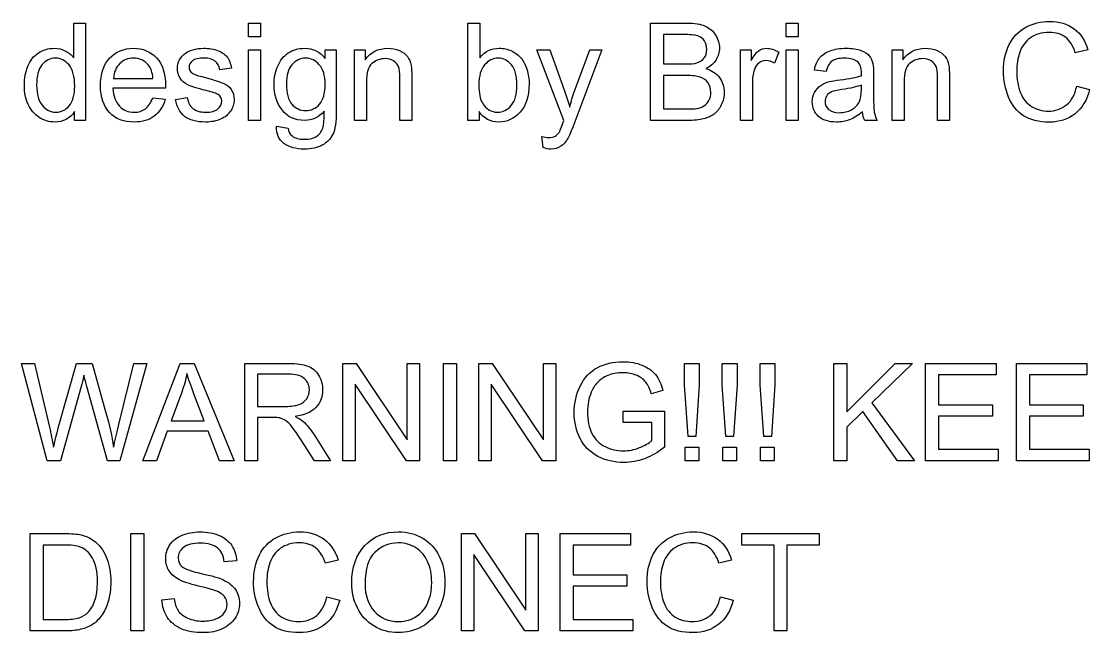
# Model space of a CAD drawing. Extents: x 33 to 401, y 28 to 278.
# Drawn here: x 120.56 to 153.78, y 242.92 to 261.92 of the extents above; entities that cross this region are included whole.
import ezdxf

# ---------------------------------------------------------------- set-up
doc = ezdxf.new("R2010")
doc.units = 0
doc.layers.add('Layer_1', color=7, linetype='CONTINUOUS')

msp = doc.modelspace()

# ---------------------------------------------------------------- linework, layer by layer
at = {"layer": 'Layer_1', "color": 7}
for p, q in [((122.19037, 260.785829), (122.19037, 261.873101)), ((122.19037, 261.873101), (122.56037, 261.873101)), ((122.56037, 261.873101), (122.56037, 258.842795)), ((127.62259, 261.445221), (127.62259, 261.873102)), ((127.62259, 261.873102), (127.99466, 261.873102)), ((127.99466, 261.873102), (127.99466, 261.445221)), ((134.44802, 258.842796), (134.44802, 261.873102)), ((134.44802, 261.873102), (134.82009, 261.873102)), ((134.82009, 261.873102), (134.82009, 260.792031)), ((140.12829, 258.842796), (140.12829, 261.873102)), ((140.12829, 261.873102), (141.26517, 261.873102)), ((144.34095, 261.445221), (144.34095, 261.873102)), ((144.34095, 261.873102), (144.71302, 261.873102)), ((144.71302, 261.873102), (144.71302, 261.445221)), ((127.99466, 261.445221), (127.62259, 261.445221)), ((141.13495, 261.515503), (140.5293, 261.515503)), ((140.5293, 261.515503), (140.5293, 260.599795)), ((144.71302, 261.445221), (144.34095, 261.445221)), ((127.62259, 258.842796), (127.62259, 261.038011)), ((127.62259, 261.038011), (127.99466, 261.038011)), ((127.99466, 261.038011), (127.99466, 258.842796)), ((130.01214, 260.773431), (130.01214, 261.038014)), ((130.01214, 261.038014), (130.35527, 261.038014)), ((130.35527, 261.038014), (130.35527, 259.140456)), ((130.91955, 258.842796), (130.91955, 261.038011)), ((130.91955, 261.038011), (131.25441, 261.038011)), ((131.25441, 261.038011), (131.25441, 260.725885)), ((137.42878, 258.838664), (136.59576, 261.038013)), ((136.59576, 261.038013), (136.99677, 261.038013)), ((136.99677, 261.038013), (137.45359, 259.766773)), ((137.76571, 259.758505), (138.23493, 261.038013)), ((138.607, 261.038013), (137.77191, 258.805591)), ((138.23493, 261.038013), (138.607, 261.038013)), ((142.92088, 258.842796), (142.92088, 261.038011)), ((142.92088, 261.038011), (143.25575, 261.038011)), ((143.25575, 261.038011), (143.25575, 260.705215)), ((144.11358, 260.967727), (143.98542, 260.622529)), ((144.34095, 258.842796), (144.34095, 261.038011)), ((144.34095, 261.038011), (144.71302, 261.038011)), ((144.71302, 261.038011), (144.71302, 258.842796)), ((147.63791, 258.842796), (147.63791, 261.038011)), ((147.63791, 261.038011), (147.97277, 261.038011)), ((147.97277, 261.038011), (147.97277, 260.725885)), ((153.72746, 261.042145), (153.33265, 260.949125)), ((127.09546, 260.471648), (126.73166, 260.422038)), ((140.5293, 260.599795), (141.18455, 260.599795)), ((145.58323, 260.362076), (145.21943, 260.411686)), ((123.42853, 260.151244), (124.6543, 260.151244)), ((123.42853, 260.151244), (123.42853, 260.151244)), ((132.33138, 258.842793), (132.33138, 260.178112)), ((132.70345, 260.192582), (132.70345, 258.842793)), ((141.23, 260.242196), (140.52927, 260.242196)), ((140.52927, 260.242196), (140.5293, 259.200397)), ((147.05911, 260.25873), (147.05911, 259.762637)), ((149.04974, 258.842793), (149.04974, 260.178112)), ((149.42181, 260.192582), (149.42181, 258.842793)), ((121.03902, 259.938337), (121.03902, 259.938337)), ((125.04504, 259.84532), (123.40793, 259.84532)), ((128.80288, 259.979678), (128.80288, 259.979678)), ((131.29166, 260.041683), (131.29166, 258.84279)), ((134.78921, 259.95694), (134.78921, 259.95694)), ((143.29297, 259.992085), (143.29297, 258.842801)), ((146.68285, 259.808117), (146.68293, 259.944538)), ((148.01002, 260.041683), (148.01002, 258.84279)), ((153.37811, 259.905261), (153.37813, 259.905264)), ((153.37813, 259.905264), (153.77913, 259.803978)), ((124.65024, 259.549731), (124.65017, 259.54973)), ((124.65017, 259.54973), (125.03464, 259.50219)), ((125.35503, 259.498053), (125.72297, 259.555933)), ((125.35503, 259.498054), (125.35503, 259.498053)), ((122.21517, 258.842796), (122.21517, 259.119782)), ((134.79316, 259.117717), (134.79321, 258.842796)), ((140.5293, 259.200397), (141.28377, 259.200397)), ((146.7139, 259.113581), (146.71393, 259.113581)), ((122.56037, 258.842795), (122.21517, 258.842796)), ((127.99466, 258.842796), (127.62259, 258.842796)), ((131.29166, 258.84279), (130.91955, 258.842796)), ((132.70345, 258.842793), (132.33138, 258.842793)), ((134.79321, 258.842796), (134.44802, 258.842796)), ((141.28382, 258.842793), (140.12829, 258.842796)), ((143.29297, 258.842801), (142.92088, 258.842796)), ((144.71302, 258.842796), (144.34095, 258.842796)), ((147.17691, 258.842796), (146.7883, 258.842796)), ((148.01002, 258.84279), (147.63791, 258.842796)), ((149.42181, 258.842793), (149.04974, 258.842793)), ((128.49492, 258.660898), (128.49489, 258.660895)), ((128.49489, 258.660895), (128.85663, 258.607155)), ((136.78999, 257.99737), (136.74869, 258.346703)), ((136.79006, 257.997363), (136.78999, 257.99737)), ((121.36768, 248.259464), (120.56359, 251.289769)), ((120.56359, 251.289769), (120.97494, 251.289769)), ((120.97494, 251.289769), (121.43589, 249.303327)), ((121.70047, 249.243383), (122.27718, 251.289769)), ((122.27718, 251.289769), (122.76088, 251.289769)), ((122.76088, 251.289769), (123.19496, 249.756013)), ((123.5815, 249.342602), (124.05692, 251.289769)), ((124.46, 251.289769), (123.62904, 248.259464)), ((124.05692, 251.289769), (124.46, 251.289769)), ((124.34217, 248.259464), (125.50593, 251.289769)), ((125.50593, 251.289769), (125.93794, 251.289769)), ((125.93794, 251.289769), (127.17818, 248.259464)), ((127.50891, 248.259464), (127.50891, 251.289769)), ((127.50891, 251.289769), (128.85249, 251.289769)), ((130.55782, 248.259464), (130.55782, 251.289769)), ((130.55782, 251.289769), (130.96916, 251.289769)), ((130.96916, 251.289769), (132.56079, 248.910587)), ((132.56079, 248.910587), (132.56079, 251.289769)), ((132.56079, 251.289769), (132.94527, 251.289769)), ((132.94527, 251.289769), (132.94527, 248.259464)), ((133.68941, 248.259464), (133.68941, 251.289769)), ((133.68941, 251.289769), (134.09042, 251.289769)), ((134.09042, 251.289769), (134.09042, 248.259464)), ((134.79115, 248.259464), (134.79115, 251.289769)), ((134.79115, 251.289769), (135.20249, 251.289769)), ((135.20249, 251.289769), (136.79413, 248.910587)), ((136.79413, 248.910587), (136.79413, 251.289769)), ((136.79413, 251.289769), (137.1786, 251.289769)), ((137.1786, 251.289769), (137.1786, 248.259464)), ((141.18249, 250.617976), (141.18249, 251.289769)), ((141.18249, 251.289769), (141.64344, 251.289769)), ((141.64344, 251.289769), (141.64344, 250.617976)), ((142.35658, 250.617976), (142.35658, 251.289769)), ((142.35658, 251.289769), (142.81753, 251.289769)), ((142.81753, 251.289769), (142.81753, 250.617976)), ((143.53067, 250.617976), (143.53067, 251.289769)), ((143.53067, 251.289769), (143.99162, 251.289769)), ((143.99162, 251.289769), (143.99162, 250.617976)), ((145.8251, 248.259464), (145.8251, 251.289769)), ((145.8251, 251.289769), (146.22611, 251.289769)), ((146.22611, 251.289769), (146.22611, 249.787019)), ((146.22611, 249.787019), (147.73093, 251.289769)), ((148.27456, 251.289769), (147.00332, 250.061937)), ((147.73093, 251.289769), (148.27456, 251.289769)), ((148.67764, 248.259464), (148.67764, 251.289769)), ((148.67764, 251.289769), (150.86872, 251.289769)), ((150.86872, 251.289769), (150.86872, 250.932168)), ((151.50537, 248.259464), (151.50537, 251.289769)), ((151.50537, 251.289769), (153.69645, 251.289769)), ((153.69645, 251.289769), (153.69645, 250.932168)), ((128.86901, 250.954905), (127.90989, 250.954905)), ((127.90989, 250.954905), (127.90991, 249.952383)), ((150.86872, 250.932168), (149.07865, 250.932168)), ((149.07865, 250.932168), (149.07865, 250.00406)), ((153.69645, 250.932168), (151.90638, 250.932168)), ((151.90638, 250.932168), (151.90638, 250.00406)), ((122.41978, 250.568366), (121.77693, 248.259464)), ((123.2425, 248.259464), (122.60378, 250.568366)), ((132.53392, 248.259464), (130.94229, 250.640713)), ((130.94229, 250.640713), (130.94229, 248.259464)), ((136.76725, 248.259464), (135.17562, 250.640713)), ((135.17562, 250.640713), (135.17562, 248.259464)), ((141.29618, 249.011872), (141.18249, 250.617976)), ((141.64344, 250.617976), (141.53596, 249.011872)), ((142.47027, 249.011872), (142.35658, 250.617976)), ((142.81753, 250.617976), (142.71004, 249.011872)), ((143.64435, 249.011872), (143.53067, 250.617976)), ((143.99162, 250.617976), (143.88413, 249.011872)), ((125.54934, 250.392667), (125.21654, 249.503832)), ((126.24387, 249.503832), (125.92761, 250.343057)), ((140.51069, 250.442309), (140.14896, 250.343089)), ((127.90991, 249.952383), (128.77188, 249.952383)), ((139.27253, 249.803555), (140.55617, 249.805655)), ((139.27253, 249.448021), (139.27253, 249.803555)), ((140.55617, 249.805655), (140.55617, 248.681176)), ((146.7222, 249.79322), (146.22611, 249.309529)), ((147.80121, 248.259464), (146.7222, 249.79322)), ((147.00332, 250.061937), (148.33037, 248.259464)), ((149.07865, 250.00406), (150.75503, 250.00406)), ((150.75503, 250.00406), (150.75503, 249.648526)), ((151.90638, 250.00406), (153.58277, 250.00406)), ((153.58277, 250.00406), (153.58277, 249.648526)), ((125.21654, 249.503832), (126.24387, 249.503832)), ((128.375, 249.605125), (127.90991, 249.605125)), ((127.90991, 249.605125), (127.90991, 248.259471)), ((150.75503, 249.648526), (149.07865, 249.648526)), ((149.07865, 249.648526), (149.07865, 248.617064)), ((153.58277, 249.648526), (151.90638, 249.648526)), ((151.90638, 249.648526), (151.90638, 248.617064)), ((125.10078, 249.177237), (124.76799, 248.259464)), ((126.36789, 249.177237), (125.10078, 249.177237)), ((126.72136, 248.259464), (126.36789, 249.177237)), ((140.16343, 249.448058), (139.27253, 249.448021)), ((140.16343, 248.883752), (140.16343, 249.448058)), ((146.22611, 249.309529), (146.22611, 248.259464)), ((129.67518, 248.259466), (129.27417, 248.889918)), ((129.65244, 249.084221), (130.17954, 248.259466)), ((141.53596, 249.011872), (141.29618, 249.011872)), ((142.71004, 249.011872), (142.47027, 249.011872)), ((143.88413, 249.011872), (143.64435, 249.011872)), ((141.19908, 248.259464), (141.19908, 248.68321)), ((141.19908, 248.68321), (141.62696, 248.68321)), ((141.62696, 248.68321), (141.62696, 248.259464)), ((142.37307, 248.259464), (142.37307, 248.68321)), ((142.37307, 248.68321), (142.80095, 248.68321)), ((142.80095, 248.68321), (142.80095, 248.259464)), ((143.54725, 248.259464), (143.54725, 248.68321)), ((143.54725, 248.68321), (143.97513, 248.68321)), ((143.97513, 248.68321), (143.97513, 248.259464)), ((149.07865, 248.617064), (150.939, 248.617064)), ((150.939, 248.617064), (150.939, 248.259464)), ((151.90638, 248.617064), (153.76673, 248.617064)), ((153.76673, 248.617064), (153.76673, 248.259464)), ((121.77693, 248.259464), (121.36768, 248.259464)), ((123.62904, 248.259464), (123.2425, 248.259464)), ((124.76799, 248.259464), (124.34217, 248.259464)), ((127.17818, 248.259464), (126.72136, 248.259464)), ((127.90991, 248.259471), (127.50891, 248.259464)), ((130.17954, 248.259466), (129.67518, 248.259466)), ((130.94229, 248.259464), (130.55782, 248.259464)), ((132.94527, 248.259464), (132.53392, 248.259464)), ((134.09042, 248.259464), (133.68941, 248.259464)), ((135.17562, 248.259464), (134.79115, 248.259464)), ((137.1786, 248.259464), (136.76725, 248.259464)), ((141.62696, 248.259464), (141.19908, 248.259464)), ((142.80095, 248.259464), (142.37307, 248.259464)), ((143.97513, 248.259464), (143.54725, 248.259464)), ((146.22611, 248.259464), (145.8251, 248.259464)), ((148.33037, 248.259464), (147.80121, 248.259464)), ((150.939, 248.259464), (148.67764, 248.259464)), ((153.76673, 248.259464), (151.50537, 248.259464)), ((120.83851, 242.967797), (120.83851, 245.998103)), ((120.83851, 245.998103), (121.88238, 245.998103)), ((123.96597, 242.967797), (123.96597, 245.998103)), ((123.96597, 245.998103), (124.36698, 245.998103)), ((124.36698, 245.998103), (124.36698, 242.967797)), ((134.24545, 242.967797), (134.24545, 245.998103)), ((134.24545, 245.998103), (134.65679, 245.998103)), ((134.65679, 245.998103), (136.24842, 243.61892)), ((136.24842, 243.61892), (136.24842, 245.998103)), ((136.24842, 245.998103), (136.6329, 245.998103)), ((136.6329, 245.998103), (136.6329, 242.967797)), ((137.31709, 242.967797), (137.31709, 245.998103)), ((137.31709, 245.998103), (139.50817, 245.998103)), ((139.50817, 245.998103), (139.50817, 245.640502)), ((142.96843, 245.640502), (142.96843, 245.998103)), ((142.96843, 245.998103), (145.37035, 245.998103)), ((145.37035, 245.998103), (145.37035, 245.640502)), ((121.87616, 245.640499), (121.23951, 245.640499)), ((121.23951, 245.640499), (121.23952, 243.325398)), ((139.50817, 245.640502), (137.7181, 245.640502)), ((137.7181, 245.640502), (137.7181, 244.712393)), ((143.96681, 245.640502), (142.96843, 245.640502)), ((143.96681, 242.967797), (143.96681, 245.640502)), ((145.37035, 245.640502), (144.36782, 245.640502)), ((144.36782, 245.640502), (144.36782, 242.967797)), ((127.25669, 245.144405), (126.87222, 245.115465)), ((130.41105, 245.167146), (130.01625, 245.074126)), ((136.22155, 242.967797), (134.62992, 245.349047)), ((134.62992, 245.349047), (134.62992, 242.967797)), ((142.64803, 245.167146), (142.25322, 245.074126)), ((137.7181, 244.712393), (139.39448, 244.712393)), ((139.39448, 244.712393), (139.39448, 244.35686)), ((130.83687, 244.443676), (130.83687, 244.443676)), ((131.25028, 244.437476), (131.25028, 244.437476)), ((139.39448, 244.35686), (137.7181, 244.35686)), ((137.7181, 244.35686), (137.7181, 243.325398)), ((124.93539, 243.941376), (124.93542, 243.941381)), ((124.93542, 243.941381), (125.31369, 243.974451)), ((130.0617, 244.030263), (130.06172, 244.030265)), ((130.06172, 244.030265), (130.46273, 243.928979)), ((142.29869, 244.030263), (142.2987, 244.030265)), ((142.2987, 244.030265), (142.69971, 243.928979)), ((121.23952, 243.325398), (121.88651, 243.325398)), ((137.7181, 243.325398), (139.57845, 243.325398)), ((139.57845, 243.325398), (139.57845, 242.967797)), ((121.93201, 242.967792), (120.83851, 242.967797)), ((124.36698, 242.967797), (123.96597, 242.967797)), ((134.62992, 242.967797), (134.24545, 242.967797)), ((136.6329, 242.967797), (136.22155, 242.967797)), ((139.57845, 242.967797), (137.31709, 242.967797)), ((144.36782, 242.967797), (143.96681, 242.967797))]:
    msp.add_line(p, q, dxfattribs=at)
for points in [[(141.26517, 261.873102), (141.496683, 261.873102), (141.68203, 261.842095), (141.82121, 261.780082)], [(141.82121, 261.780082), (141.96177, 261.719449), (142.071323, 261.625053), (142.14987, 261.496895)], [(151.28006, 261.205443), (151.401327, 261.441087), (151.572893, 261.619543), (151.79476, 261.74081)], [(151.79476, 261.74081), (152.018, 261.863456), (152.26329, 261.924779), (152.53063, 261.924779)], [(152.53063, 261.924779), (152.833803, 261.924779), (153.08874, 261.847609), (153.29544, 261.693268)], [(141.5959, 261.472093), (141.506327, 261.501033), (141.352677, 261.515503), (141.13495, 261.515503)], [(141.8026, 261.314997), (141.7544, 261.392167), (141.6855, 261.444532), (141.5959, 261.472093)], [(142.14987, 261.496895), (142.229797, 261.370115), (142.26976, 261.237134), (142.26976, 261.097953)], [(151.93739, 261.414212), (151.78167, 261.302591), (151.672113, 261.152385), (151.60872, 260.963594)], [(152.52236, 261.581644), (152.289473, 261.581644), (152.094483, 261.525833), (151.93739, 261.414212)], [(153.02673, 261.430749), (152.893057, 261.531346), (152.724933, 261.581644), (152.52236, 261.581644)], [(153.33265, 260.949125), (153.26237, 261.169611), (153.160397, 261.330152), (153.02673, 261.430749)], [(153.29544, 261.693268), (153.502147, 261.538928), (153.646153, 261.321887), (153.72746, 261.042145)], [(121.09483, 260.944993), (121.240903, 261.040078), (121.4042, 261.08762), (121.58472, 261.08762)], [(121.58472, 261.08762), (121.717013, 261.08762), (121.834837, 261.05937), (121.93819, 261.00287)], [(123.30865, 260.781698), (123.498817, 260.985647), (123.745483, 261.087622), (124.04865, 261.087622)], [(124.04865, 261.087622), (124.342177, 261.087622), (124.581957, 260.987714), (124.76799, 260.787899)], [(125.90277, 261.042147), (126.00337, 261.072467), (126.110857, 261.087627), (126.22523, 261.087627)], [(126.22523, 261.087627), (126.39749, 261.087627), (126.548387, 261.062824), (126.67792, 261.013217)], [(128.86286, 260.942929), (129.007553, 261.039392), (129.17705, 261.087623), (129.37135, 261.087623)], [(129.37135, 261.087623), (129.630423, 261.087623), (129.84402, 260.982892), (130.01214, 260.773431)], [(131.25441, 260.725885), (131.415643, 260.967042), (131.648533, 261.08762), (131.95308, 261.08762)], [(131.95308, 261.08762), (132.085373, 261.08762), (132.20664, 261.063503), (132.31688, 261.01527)], [(134.82009, 260.792031), (134.977183, 260.98909), (135.177687, 261.08762), (135.4216, 261.08762)], [(135.4216, 261.08762), (135.556647, 261.08762), (135.684117, 261.06006), (135.80401, 261.00494)], [(141.875, 261.050413), (141.875, 261.15101), (141.850867, 261.239205), (141.8026, 261.314997)], [(142.26976, 261.097953), (142.26976, 260.968417), (142.23462, 260.846461), (142.16434, 260.732084)], [(143.49139, 261.013206), (143.56443, 261.062813), (143.644357, 261.087616), (143.73117, 261.087616)], [(143.73117, 261.087616), (143.85657, 261.087616), (143.98404, 261.047653), (144.11358, 260.967727)], [(145.71139, 261.009065), (145.85471, 261.061432), (146.020763, 261.087615), (146.20955, 261.087615)], [(146.20955, 261.087615), (146.396963, 261.087615), (146.549237, 261.065568), (146.66637, 261.021475)], [(147.97277, 260.725885), (148.134003, 260.967042), (148.366893, 261.08762), (148.67144, 261.08762)], [(148.67144, 261.08762), (148.803727, 261.08762), (148.924993, 261.063503), (149.03524, 261.01527)], [(151.10023, 260.380687), (151.10023, 260.696258), (151.160173, 260.971176), (151.28006, 261.205443)], [(120.76617, 260.533649), (120.839203, 260.712794), (120.948757, 260.849909), (121.09483, 260.944993)], [(121.61986, 260.779629), (121.454493, 260.779629), (121.316, 260.712105), (121.20438, 260.577057)], [(122.04774, 260.568789), (121.931987, 260.709349), (121.78936, 260.779629), (121.61986, 260.779629)], [(121.93819, 261.00287), (122.041543, 260.94775), (122.125603, 260.875403), (122.19037, 260.785829)], [(123.02339, 259.921802), (123.02339, 260.291117), (123.118477, 260.577749), (123.30865, 260.781698)], [(124.05279, 260.781696), (123.88191, 260.781696), (123.737903, 260.724507), (123.62077, 260.61013)], [(124.51374, 260.566722), (124.395227, 260.710038), (124.241577, 260.781696), (124.05279, 260.781696)], [(124.76799, 260.787899), (124.954023, 260.588084), (125.04704, 260.306964), (125.04704, 259.94454)], [(125.48316, 260.725887), (125.528627, 260.809948), (125.58995, 260.879539), (125.66713, 260.93466)], [(125.66713, 260.93466), (125.724997, 260.97738), (125.803543, 261.013209), (125.90277, 261.042147)], [(126.2521, 260.781701), (126.081227, 260.781701), (125.959273, 260.753451), (125.88624, 260.696951)], [(126.58697, 260.686621), (126.508423, 260.750008), (126.3968, 260.781701), (126.2521, 260.781701)], [(126.67792, 261.013217), (126.808833, 260.96361), (126.905297, 260.896087), (126.96731, 260.810646)], [(126.96731, 260.810646), (127.02931, 260.726585), (127.072027, 260.613586), (127.09546, 260.471648)], [(128.5342, 260.531585), (128.609987, 260.709352), (128.71954, 260.846466), (128.86286, 260.942929)], [(129.3982, 260.779629), (129.232833, 260.779629), (129.092273, 260.712105), (128.97652, 260.577057)], [(129.82814, 260.57499), (129.709633, 260.711416), (129.56632, 260.779629), (129.3982, 260.779629)], [(131.87457, 260.765154), (131.716097, 260.765154), (131.578983, 260.714855), (131.46323, 260.614258)], [(132.13295, 260.696944), (132.059917, 260.742417), (131.97379, 260.765154), (131.87457, 260.765154)], [(132.31688, 261.01527), (132.4285, 260.968417), (132.51187, 260.906405), (132.56699, 260.829235)], [(132.56699, 260.829235), (132.622123, 260.752065), (132.66071, 260.660426), (132.68275, 260.554317)], [(135.38866, 260.781696), (135.226047, 260.781696), (135.085487, 260.710727), (134.96698, 260.568789)], [(135.8, 260.577057), (135.687, 260.713483), (135.549887, 260.781696), (135.38866, 260.781696)], [(135.80401, 261.00494), (135.925277, 260.951193), (136.024493, 260.874712), (136.10166, 260.775497)], [(136.10166, 260.775497), (136.180207, 260.677656), (136.24153, 260.559145), (136.28563, 260.419963)], [(141.56696, 260.634935), (141.668933, 260.665255), (141.745413, 260.715553), (141.7964, 260.78583)], [(141.7964, 260.78583), (141.8488, 260.85611), (141.875, 260.944304), (141.875, 261.050413)], [(143.25575, 260.705215), (143.341183, 260.860933), (143.41973, 260.963597), (143.49139, 261.013206)], [(145.21943, 260.411686), (145.252497, 260.567404), (145.30693, 260.692805), (145.38273, 260.78789)], [(145.38273, 260.78789), (145.458523, 260.884353), (145.568077, 260.958078), (145.71139, 261.009065)], [(146.15581, 260.779624), (145.980797, 260.779624), (145.85126, 260.748617), (145.7672, 260.686604)], [(146.57956, 260.653533), (146.484473, 260.737594), (146.343223, 260.779624), (146.15581, 260.779624)], [(146.66637, 261.021475), (146.783503, 260.977375), (146.86963, 260.921564), (146.92475, 260.854043)], [(146.92475, 260.854043), (146.979883, 260.787896), (147.01847, 260.703836), (147.04051, 260.601862)], [(148.59293, 260.765154), (148.434457, 260.765154), (148.29734, 260.714855), (148.18158, 260.614258)], [(148.85131, 260.696944), (148.778277, 260.742417), (148.69215, 260.765154), (148.59293, 260.765154)], [(149.03524, 261.01527), (149.14686, 260.968417), (149.23023, 260.906405), (149.28535, 260.829235)], [(149.28535, 260.829235), (149.340483, 260.752065), (149.37907, 260.660426), (149.40111, 260.554317)], [(151.60872, 260.963594), (151.54532, 260.776181), (151.51362, 260.582566), (151.51362, 260.382751)], [(120.65661, 259.938337), (120.65661, 260.157445), (120.69313, 260.355882), (120.76617, 260.533649)], [(121.20438, 260.577057), (121.09414, 260.44201), (121.03902, 260.229103), (121.03902, 259.938337)], [(122.22137, 259.907331), (122.22137, 260.207743), (122.163493, 260.428229), (122.04774, 260.568789)], [(123.62077, 260.61013), (123.505017, 260.495753), (123.440937, 260.342791), (123.42853, 260.151244)], [(124.6543, 260.151244), (124.637767, 260.335901), (124.590913, 260.474393), (124.51374, 260.566722)], [(125.41706, 260.455103), (125.41706, 260.552944), (125.439093, 260.643205), (125.48316, 260.725887)], [(125.49766, 260.159514), (125.443927, 260.249086), (125.41706, 260.347616), (125.41706, 260.455103)], [(125.88624, 260.696951), (125.8132, 260.640451), (125.77668, 260.574305), (125.77668, 260.498513)], [(125.77668, 260.498513), (125.77668, 260.45028), (125.791847, 260.406872), (125.82218, 260.368289)], [(126.73166, 260.422038), (126.715127, 260.535037), (126.666897, 260.623232), (126.58697, 260.686621)], [(128.42051, 259.952809), (128.42051, 260.162271), (128.458407, 260.355196), (128.5342, 260.531585)], [(128.97652, 260.577057), (128.86076, 260.443388), (128.80288, 260.244261), (128.80288, 259.979678)], [(130.00798, 259.967275), (130.00798, 260.235993), (129.948033, 260.438565), (129.82814, 260.57499)], [(131.46323, 260.614258), (131.34885, 260.513661), (131.29166, 260.322803), (131.29166, 260.041683)], [(132.28798, 260.51711), (132.259047, 260.592902), (132.20737, 260.652847), (132.13295, 260.696944)], [(132.33138, 260.178112), (132.33138, 260.329697), (132.316913, 260.442696), (132.28798, 260.51711)], [(132.68275, 260.554317), (132.69655, 260.485415), (132.70345, 260.364837), (132.70345, 260.192582)], [(134.96698, 260.568789), (134.848467, 260.428229), (134.78921, 260.224279), (134.78921, 259.95694)], [(135.97157, 259.942471), (135.97157, 260.229103), (135.91438, 260.440632), (135.8, 260.577057)], [(136.28563, 260.419963), (136.329697, 260.280781), (136.35173, 260.131953), (136.35173, 259.973479)], [(141.18455, 260.599795), (141.362317, 260.599795), (141.489787, 260.611508), (141.56696, 260.634935)], [(142.16434, 260.732084), (142.09406, 260.617707), (141.98795, 260.525378), (141.84601, 260.455098)], [(141.84601, 260.455098), (142.02929, 260.401351), (142.16985, 260.309712), (142.26769, 260.180179)], [(143.35497, 260.426167), (143.313637, 260.293876), (143.29297, 260.149182), (143.29297, 259.992085)], [(143.49346, 260.628739), (143.428727, 260.580506), (143.382563, 260.512982), (143.35497, 260.426167)], [(143.71257, 260.703149), (143.631263, 260.703149), (143.558227, 260.678346), (143.49346, 260.628739)], [(143.98542, 260.622529), (143.894467, 260.676276), (143.803517, 260.703149), (143.71257, 260.703149)], [(145.7672, 260.686604), (145.68452, 260.625971), (145.623197, 260.517795), (145.58323, 260.362076)], [(146.68498, 260.33314), (146.68498, 260.484724), (146.64984, 260.591522), (146.57956, 260.653533)], [(147.04051, 260.601862), (147.05291, 260.538475), (147.05911, 260.424098), (147.05911, 260.25873)], [(148.18158, 260.614258), (148.067207, 260.513661), (148.01002, 260.322803), (148.01002, 260.041683)], [(149.00634, 260.51711), (148.977407, 260.592902), (148.92573, 260.652847), (148.85131, 260.696944)], [(149.04974, 260.178112), (149.04974, 260.329697), (149.035273, 260.442696), (149.00634, 260.51711)], [(149.40111, 260.554317), (149.41491, 260.485415), (149.42181, 260.364837), (149.42181, 260.192582)], [(125.73744, 259.950741), (125.632707, 260.001728), (125.55278, 260.071319), (125.49766, 260.159514)], [(125.82218, 260.368289), (125.852513, 260.328329), (125.900053, 260.295256), (125.9648, 260.269069)], [(125.9648, 260.269069), (126.002, 260.255289), (126.111557, 260.223592), (126.29347, 260.173979)], [(126.29347, 260.173979), (126.55667, 260.103699), (126.739947, 260.045821), (126.8433, 260.000346)], [(141.67235, 260.190516), (141.570377, 260.224969), (141.422927, 260.242196), (141.23, 260.242196)], [(141.9142, 260.014816), (141.856333, 260.098876), (141.775717, 260.157443), (141.67235, 260.190516)], [(142.26769, 260.180179), (142.36691, 260.050644), (142.41652, 259.897682), (142.41652, 259.721293)], [(145.68872, 260.052022), (145.76176, 260.071315), (145.872003, 260.089919), (146.01945, 260.107832)], [(146.01945, 260.107832), (146.319863, 260.143659), (146.54104, 260.186378), (146.68298, 260.23599)], [(146.68298, 260.23599), (146.684313, 260.286977), (146.68498, 260.31936), (146.68498, 260.33314)], [(151.25939, 259.568333), (151.153283, 259.820514), (151.10023, 260.091299), (151.10023, 260.380687)], [(151.51362, 260.382751), (151.51362, 260.125058), (151.550827, 259.899748), (151.62524, 259.706823)], [(120.7765, 259.340957), (120.696573, 259.51459), (120.65661, 259.713716), (120.65661, 259.938337)], [(121.03902, 259.938337), (121.03902, 259.657217), (121.098273, 259.447066), (121.21678, 259.307884)], [(122.04981, 259.297549), (122.164183, 259.431218), (122.22137, 259.634479), (122.22137, 259.907331)], [(123.30451, 259.088778), (123.117097, 259.287215), (123.02339, 259.56489), (123.02339, 259.921802)], [(123.40793, 259.84532), (123.42173, 259.604163), (123.489943, 259.419506), (123.61257, 259.291349)], [(125.04704, 259.94454), (125.04704, 259.922493), (125.046373, 259.88942), (125.04504, 259.84532)], [(126.30588, 259.772974), (126.033027, 259.841876), (125.843547, 259.901132), (125.73744, 259.950741)], [(126.68622, 259.646884), (126.63522, 259.679957), (126.50844, 259.721987), (126.30588, 259.772974)], [(126.8433, 260.000346), (126.948033, 259.956246), (127.030027, 259.891478), (127.08928, 259.806043)], [(127.08928, 259.806043), (127.148547, 259.720604), (127.17818, 259.614495), (127.17818, 259.487716)], [(128.66855, 259.169394), (128.50319, 259.387124), (128.42051, 259.648262), (128.42051, 259.952809)], [(128.80288, 259.979678), (128.80288, 259.691668), (128.86007, 259.481517), (128.97445, 259.349225)], [(129.83434, 259.347158), (129.9501, 259.47945), (130.00798, 259.686156), (130.00798, 259.967275)], [(134.78921, 259.95694), (134.78921, 259.693735), (134.82504, 259.503565), (134.8967, 259.386432)], [(135.7938, 259.309951), (135.912313, 259.451889), (135.97157, 259.662729), (135.97157, 259.942471)], [(136.35173, 259.973479), (136.35173, 259.597274), (136.25871, 259.306508), (136.07267, 259.10118)], [(137.45359, 259.766773), (137.512857, 259.605542), (137.56591, 259.436044), (137.61275, 259.258277)], [(137.61275, 259.258277), (137.655483, 259.429154), (137.70647, 259.595896), (137.76571, 259.758505)], [(142.001, 259.721294), (142.001, 259.834293), (141.972067, 259.932133), (141.9142, 260.014816)], [(145.22777, 259.715091), (145.27737, 259.804664), (145.34145, 259.876322), (145.42001, 259.930065)], [(145.42001, 259.930065), (145.499937, 259.983812), (145.589507, 260.024464), (145.68872, 260.052022)], [(146.07521, 259.803978), (145.92225, 259.781931), (145.814077, 259.757128), (145.75069, 259.729568)], [(146.68293, 259.944538), (146.547883, 259.889418), (146.34531, 259.842565), (146.07521, 259.803978)], [(146.62295, 259.436047), (146.662883, 259.520107), (146.68285, 259.64413), (146.68285, 259.808117)], [(147.05911, 259.762637), (147.05911, 259.416749), (147.066677, 259.197641), (147.08181, 259.105313)], [(153.06185, 259.328552), (153.217563, 259.458087), (153.322983, 259.650324), (153.37811, 259.905261)], [(153.77913, 259.803978), (153.69507, 259.474627), (153.543487, 259.223135), (153.32438, 259.049502)], [(124.42079, 259.206599), (124.517257, 259.278257), (124.59374, 259.392634), (124.65024, 259.549731)], [(125.03464, 259.50219), (124.97404, 259.277569), (124.86173, 259.103247), (124.69771, 258.979224)], [(125.64029, 258.970955), (125.491457, 259.089466), (125.39637, 259.265166), (125.35503, 259.498054)], [(125.72297, 259.555933), (125.743637, 259.408483), (125.800823, 259.295484), (125.89453, 259.216936)], [(126.67175, 259.202466), (126.75443, 259.272746), (126.79577, 259.354739), (126.79577, 259.448446)], [(126.79577, 259.448446), (126.79577, 259.532507), (126.759253, 259.598653), (126.68622, 259.646884)], [(127.17818, 259.487716), (127.17818, 259.363693), (127.14166, 259.246559), (127.06862, 259.136316)], [(141.78814, 259.297547), (141.85014, 259.336134), (141.901127, 259.391944), (141.9411, 259.464979)], [(141.9411, 259.464979), (141.981033, 259.539393), (142.001, 259.624831), (142.001, 259.721294)], [(142.41652, 259.721293), (142.41652, 259.579355), (142.38622, 259.447063), (142.32562, 259.324418)], [(145.15537, 259.421569), (145.15537, 259.529056), (145.179503, 259.626897), (145.22777, 259.715091)], [(145.34968, 258.968884), (145.22014, 259.087395), (145.15537, 259.23829), (145.15537, 259.421569)], [(145.60392, 259.607611), (145.569453, 259.555244), (145.55222, 259.496678), (145.55222, 259.431912)], [(145.55222, 259.431912), (145.55222, 259.332693), (145.589427, 259.250011), (145.66384, 259.183865)], [(145.75069, 259.729568), (145.68729, 259.702008), (145.638367, 259.661356), (145.60392, 259.607611)], [(146.37697, 259.177665), (146.488597, 259.241052), (146.57059, 259.327179), (146.62295, 259.436047)], [(151.72655, 258.989557), (151.522597, 259.123227), (151.366877, 259.316152), (151.25939, 259.568333)], [(151.62524, 259.706823), (151.701033, 259.515276), (151.818167, 259.37196), (151.97664, 259.276875)], [(121.11756, 258.937881), (120.971493, 259.034344), (120.857807, 259.168702), (120.7765, 259.340957)], [(121.21678, 259.307884), (121.335293, 259.168702), (121.475167, 259.099111), (121.6364, 259.099111)], [(122.21517, 259.119782), (122.07599, 258.902052), (121.871353, 258.793187), (121.60126, 258.793187)], [(121.6364, 259.099111), (121.799007, 259.099111), (121.93681, 259.165257), (122.04981, 259.297549)], [(124.06932, 258.793189), (123.74824, 258.793189), (123.493303, 258.891719), (123.30451, 259.088778)], [(123.61257, 259.291349), (123.735217, 259.163191), (123.88818, 259.099112), (124.07146, 259.099112)], [(124.07146, 259.099112), (124.207887, 259.099112), (124.32433, 259.134941), (124.42079, 259.206599)], [(125.89453, 259.216936), (125.989617, 259.138387), (126.12191, 259.099113), (126.29141, 259.099113)], [(126.29141, 259.099113), (126.462283, 259.099113), (126.589063, 259.133564), (126.67175, 259.202466)], [(127.06862, 259.136316), (126.996967, 259.027451), (126.892927, 258.942702), (126.7565, 258.882068)], [(129.36929, 258.842799), (129.067497, 258.842799), (128.833917, 258.951664), (128.66855, 259.169394)], [(128.97445, 259.349225), (129.088823, 259.216934), (129.23214, 259.150788), (129.4044, 259.150788)], [(129.977, 259.13012), (129.814393, 258.938573), (129.611823, 258.842799), (129.36929, 258.842799)], [(129.4044, 259.150788), (129.575273, 259.150788), (129.718587, 259.216245), (129.83434, 259.347158)], [(129.9501, 258.65263), (129.969367, 258.728422), (129.978333, 258.887585), (129.977, 259.13012)], [(130.35527, 259.140456), (130.35527, 258.798702), (130.32013, 258.556856), (130.24985, 258.414918)], [(135.40295, 258.793189), (135.143877, 258.793189), (134.940613, 258.901365), (134.79316, 259.117717)], [(134.8967, 259.386432), (135.013833, 259.194885), (135.172307, 259.099111), (135.37212, 259.099111)], [(135.37212, 259.099111), (135.534727, 259.099111), (135.675287, 259.169391), (135.7938, 259.309951)], [(136.07267, 259.10118), (135.886637, 258.895853), (135.663397, 258.793189), (135.40295, 258.793189)], [(141.28377, 259.200397), (141.41331, 259.200397), (141.50426, 259.20522), (141.55662, 259.214867)], [(141.55662, 259.214867), (141.648953, 259.2314), (141.726127, 259.25896), (141.78814, 259.297547)], [(142.32562, 259.324418), (142.266353, 259.203151), (142.192627, 259.109444), (142.10444, 259.043298)], [(145.66384, 259.183865), (145.739633, 259.117718), (145.849877, 259.084645), (145.99457, 259.084645)], [(145.99457, 259.084645), (146.137883, 259.084645), (146.26535, 259.115652), (146.37697, 259.177665)], [(146.71393, 259.113581), (146.57613, 258.996448), (146.44315, 258.913765), (146.31499, 258.865534)], [(146.7883, 258.842796), (146.7497, 258.919967), (146.7249, 259.010228), (146.7139, 259.113581)], [(147.08181, 259.105313), (147.098343, 259.014362), (147.130043, 258.926857), (147.17691, 258.842796)], [(151.97664, 259.276875), (152.135113, 259.18179), (152.30668, 259.134248), (152.49134, 259.134248)], [(152.49134, 259.134248), (152.71596, 259.134248), (152.90613, 259.199016), (153.06185, 259.328552)], [(121.60126, 258.793187), (121.426247, 258.793187), (121.265013, 258.841418), (121.11756, 258.937881)], [(124.69771, 258.979224), (124.533723, 258.855201), (124.32426, 258.793189), (124.06932, 258.793189)], [(126.29348, 258.793188), (126.00822, 258.793188), (125.79049, 258.852444), (125.64029, 258.970955)], [(126.7565, 258.882068), (126.620073, 258.822815), (126.465733, 258.793188), (126.29348, 258.793188)], [(137.39568, 258.747714), (137.402547, 258.768387), (137.41358, 258.798704), (137.42878, 258.838664)], [(137.77191, 258.805591), (137.682343, 258.564434), (137.612753, 258.398381), (137.56314, 258.307431)], [(141.77165, 258.892403), (141.639357, 258.85933), (141.476747, 258.842793), (141.28382, 258.842793)], [(142.10444, 259.043298), (142.016247, 258.977151), (141.905317, 258.926853), (141.77165, 258.892403)], [(145.90571, 258.793184), (145.664557, 258.793184), (145.479213, 258.851751), (145.34968, 258.968884)], [(146.31499, 258.865534), (146.18821, 258.817301), (146.051783, 258.793184), (145.90571, 258.793184)], [(152.52443, 258.79112), (152.197837, 258.79112), (151.931877, 258.857266), (151.72655, 258.989557)], [(153.32438, 259.049502), (153.106653, 258.877247), (152.840003, 258.79112), (152.52443, 258.79112)], [(128.7285, 258.129665), (128.567267, 258.246798), (128.489407, 258.423875), (128.49492, 258.660898)], [(128.85663, 258.607155), (128.871763, 258.495534), (128.913793, 258.414229), (128.98272, 258.363242)], [(129.75993, 258.363242), (129.853637, 258.432144), (129.917027, 258.528607), (129.9501, 258.65263)], [(137.16003, 258.354973), (137.20963, 258.382533), (137.250283, 258.421118), (137.28199, 258.470728)], [(137.28199, 258.470728), (137.30539, 258.507935), (137.343287, 258.600263), (137.39568, 258.747714)], [(129.36309, 257.951898), (129.101257, 257.951898), (128.889727, 258.011154), (128.7285, 258.129665)], [(128.98272, 258.363242), (129.075047, 258.29434), (129.201137, 258.259889), (129.36099, 258.259889)], [(129.36099, 258.259889), (129.533243, 258.259889), (129.666223, 258.29434), (129.75993, 258.363242)], [(130.24985, 258.414918), (130.18095, 258.271603), (130.070707, 258.158604), (129.91912, 258.075921)], [(136.74869, 258.346703), (136.829997, 258.324656), (136.900967, 258.313633), (136.9616, 258.313633)], [(136.9616, 258.313633), (137.04428, 258.313633), (137.110423, 258.327413), (137.16003, 258.354973)], [(137.56314, 258.307431), (137.497007, 258.184785), (137.421213, 258.095212), (137.33576, 258.038713)], [(129.91912, 258.075921), (129.768913, 257.993239), (129.58357, 257.951898), (129.36309, 257.951898)], [(137.02984, 257.951893), (136.95818, 257.951893), (136.878253, 257.96705), (136.79006, 257.997363)], [(137.33576, 258.038713), (137.250327, 257.980833), (137.148353, 257.951893), (137.02984, 257.951893)], [(128.85249, 251.289769), (129.12259, 251.289769), (129.32792, 251.262209), (129.46848, 251.207089)], [(129.46848, 251.207089), (129.60904, 251.153342), (129.72135, 251.057569), (129.80541, 250.919768)], [(137.93721, 250.584936), (138.06123, 250.841251), (138.238997, 251.031421), (138.47051, 251.155444)], [(138.47051, 251.155444), (138.702017, 251.279467), (138.968667, 251.341479), (139.27046, 251.341479)], [(139.27046, 251.341479), (139.489567, 251.341479), (139.687317, 251.30565), (139.86371, 251.233992)], [(139.86371, 251.233992), (140.041477, 251.163712), (140.180657, 251.065182), (140.28125, 250.938403)], [(122.50868, 250.9239), (122.477013, 250.784718), (122.44738, 250.666207), (122.41978, 250.568366)], [(122.60378, 250.568366), (122.550047, 250.761291), (122.518347, 250.879803), (122.50868, 250.9239)], [(125.71263, 250.971443), (125.67403, 250.77714), (125.6196, 250.584214), (125.54934, 250.392667)], [(125.92761, 250.343057), (125.831143, 250.597994), (125.759483, 250.807456), (125.71263, 250.971443)], [(129.36097, 250.816412), (129.257617, 250.908741), (129.09363, 250.954905), (128.86901, 250.954905)], [(129.51807, 250.462946), (129.51807, 250.606261), (129.465703, 250.724083), (129.36097, 250.816412)], [(129.80541, 250.919768), (129.88947, 250.781964), (129.9315, 250.629691), (129.9315, 250.462949)], [(138.7971, 250.913601), (138.663433, 250.858481), (138.55526, 250.785445), (138.47258, 250.694493)], [(139.27253, 250.998351), (139.08925, 250.998351), (138.930773, 250.970101), (138.7971, 250.913601)], [(139.69007, 250.917731), (139.56467, 250.971478), (139.42549, 250.998351), (139.27253, 250.998351)], [(139.97946, 250.706891), (139.91194, 250.795086), (139.815477, 250.865366), (139.69007, 250.917731)], [(140.28125, 250.938403), (140.38185, 250.811623), (140.45833, 250.646258), (140.51069, 250.442309)], [(129.43747, 250.190094), (129.491203, 250.274154), (129.51807, 250.365105), (129.51807, 250.462946)], [(129.9315, 250.462949), (129.9315, 250.247975), (129.861907, 250.066763), (129.72272, 249.919312)], [(137.75324, 249.76018), (137.75324, 250.05508), (137.814563, 250.329999), (137.93721, 250.584936)], [(138.47258, 250.694493), (138.391273, 250.603542), (138.327883, 250.503635), (138.28241, 250.39477)], [(140.14896, 250.343089), (140.103493, 250.49743), (140.046993, 250.618697), (139.97946, 250.706891)], [(129.20183, 250.008193), (129.305177, 250.04678), (129.383723, 250.107413), (129.43747, 250.190094)], [(138.28241, 250.39477), (138.205237, 250.207357), (138.16665, 250.004096), (138.16665, 249.784988)], [(128.77188, 249.952383), (128.95516, 249.952383), (129.098477, 249.970986), (129.20183, 250.008193)], [(129.72272, 249.919312), (129.58354, 249.771862), (129.368567, 249.678156), (129.0778, 249.638193)], [(138.16665, 249.784988), (138.16665, 249.514893), (138.212813, 249.288894), (138.30514, 249.106993)], [(123.19496, 249.756013), (123.30382, 249.375674), (123.382367, 249.018073), (123.4306, 248.68321)], [(128.59824, 249.590655), (128.552773, 249.600302), (128.47836, 249.605125), (128.375, 249.605125)], [(128.78015, 249.510035), (128.720883, 249.548622), (128.660247, 249.575495), (128.59824, 249.590655)], [(128.98478, 249.307464), (128.908993, 249.403927), (128.840783, 249.47145), (128.78015, 249.510035)], [(129.0778, 249.638193), (129.183913, 249.587206), (129.26453, 249.536908), (129.31965, 249.487298)], [(129.31965, 249.487298), (129.436783, 249.379811), (129.547713, 249.245452), (129.65244, 249.084221)], [(137.93928, 248.951961), (137.815253, 249.193118), (137.75324, 249.462524), (137.75324, 249.76018)], [(121.43589, 249.303327), (121.48549, 249.095244), (121.52821, 248.888538), (121.56405, 248.68321)], [(121.56405, 248.68321), (121.641217, 249.007049), (121.68669, 249.193774), (121.70047, 249.243383)], [(123.4306, 248.68321), (123.4692, 248.874757), (123.5195, 249.094555), (123.5815, 249.342602)], [(129.27417, 248.889918), (129.157037, 249.071819), (129.060573, 249.211001), (128.98478, 249.307464)], [(138.48911, 248.397989), (138.246577, 248.526147), (138.0633, 248.710804), (137.93928, 248.951961)], [(138.30514, 249.106993), (138.398847, 248.925092), (138.534583, 248.790044), (138.71235, 248.70185)], [(139.78722, 248.668778), (139.952587, 248.736302), (140.07799, 248.80796), (140.16343, 248.883752)], [(138.71235, 248.70185), (138.890123, 248.613655), (139.078917, 248.569558), (139.27873, 248.569558)], [(139.27873, 248.569558), (139.452363, 248.569558), (139.62186, 248.602631), (139.78722, 248.668778)], [(140.55617, 248.681176), (140.35911, 248.52408), (140.15585, 248.405569), (139.94639, 248.325642)], [(139.30147, 248.20782), (139.00381, 248.20782), (138.733023, 248.27121), (138.48911, 248.397989)], [(139.94639, 248.325642), (139.73693, 248.247094), (139.521957, 248.20782), (139.30147, 248.20782)], [(121.88238, 245.998103), (122.11802, 245.998103), (122.297853, 245.983633), (122.42188, 245.954693)], [(122.42188, 245.954693), (122.595513, 245.914733), (122.743653, 245.842386), (122.8663, 245.737652)], [(125.18137, 245.642566), (125.268183, 245.776236), (125.394963, 245.877522), (125.56171, 245.946424)], [(125.56171, 245.946424), (125.72845, 246.015325), (125.913797, 246.049776), (126.11775, 246.049776)], [(126.11775, 246.049776), (126.34237, 246.049776), (126.540117, 246.013258), (126.71099, 245.940222)], [(126.71099, 245.940222), (126.883243, 245.868564), (127.015537, 245.762455), (127.10787, 245.621896)], [(127.96366, 245.330444), (128.084927, 245.566088), (128.256493, 245.744544), (128.47836, 245.865811)], [(128.47836, 245.865811), (128.7016, 245.988456), (128.94689, 246.049779), (129.21423, 246.049779)], [(129.21423, 246.049779), (129.517397, 246.049779), (129.772333, 245.972609), (129.97904, 245.818269)], [(129.97904, 245.818269), (130.185747, 245.663929), (130.32975, 245.446888), (130.41105, 245.167146)], [(131.24201, 245.623966), (131.512103, 245.909219), (131.860747, 246.051846), (132.28794, 246.051846)], [(132.28794, 246.051846), (132.56768, 246.051846), (132.81986, 245.985011), (133.04448, 245.851342)], [(133.04448, 245.851342), (133.2691, 245.717672), (133.439977, 245.530948), (133.55711, 245.291169)], [(140.20064, 245.330444), (140.321907, 245.566088), (140.49347, 245.744544), (140.71533, 245.865811)], [(140.71533, 245.865811), (140.938577, 245.988456), (141.18387, 246.049779), (141.45121, 246.049779)], [(141.45121, 246.049779), (141.754377, 246.049779), (142.009313, 245.972609), (142.21602, 245.818269)], [(142.21602, 245.818269), (142.422727, 245.663929), (142.56673, 245.446888), (142.64803, 245.167146)], [(122.395, 245.578489), (122.287513, 245.619829), (122.114567, 245.640499), (121.87616, 245.640499)], [(122.77327, 245.235358), (122.669917, 245.406235), (122.543827, 245.520612), (122.395, 245.578489)], [(122.8663, 245.737652), (123.026147, 245.602604), (123.145347, 245.42966), (123.2239, 245.21882)], [(125.05114, 245.214685), (125.05114, 245.367648), (125.09455, 245.510275), (125.18137, 245.642566)], [(125.60305, 245.561949), (125.492803, 245.473754), (125.43768, 245.366956), (125.43768, 245.241555)], [(126.13428, 245.696308), (125.891747, 245.696308), (125.71467, 245.651522), (125.60305, 245.561949)], [(126.66138, 245.549547), (126.542873, 245.647388), (126.367173, 245.696308), (126.13428, 245.696308)], [(126.87222, 245.115465), (126.851553, 245.307012), (126.781273, 245.451706), (126.66138, 245.549547)], [(127.10787, 245.621896), (127.200197, 245.481336), (127.249803, 245.322172), (127.25669, 245.144405)], [(128.62098, 245.539214), (128.465267, 245.427593), (128.355713, 245.277387), (128.29232, 245.088596)], [(129.20596, 245.706646), (128.973073, 245.706646), (128.77808, 245.650835), (128.62098, 245.539214)], [(129.71032, 245.555751), (129.576653, 245.656348), (129.408533, 245.706646), (129.20596, 245.706646)], [(130.01625, 245.074126), (129.94597, 245.294613), (129.843993, 245.455154), (129.71032, 245.555751)], [(130.83687, 244.443676), (130.83687, 244.94666), (130.971917, 245.34009), (131.24201, 245.623966)], [(132.29001, 245.706649), (132.00613, 245.706649), (131.761527, 245.608808), (131.5562, 245.413127)], [(132.82951, 245.553687), (132.669657, 245.655662), (132.489823, 245.706649), (132.29001, 245.706649)], [(133.19538, 245.125806), (133.1127, 245.310463), (132.990743, 245.45309), (132.82951, 245.553687)], [(140.85796, 245.539214), (140.70224, 245.427593), (140.592687, 245.277387), (140.5293, 245.088596)], [(141.44294, 245.706646), (141.210053, 245.706646), (141.01506, 245.650835), (140.85796, 245.539214)], [(141.9473, 245.555751), (141.813633, 245.656348), (141.645513, 245.706646), (141.44294, 245.706646)], [(142.25322, 245.074126), (142.18294, 245.294613), (142.080967, 245.455154), (141.9473, 245.555751)], [(122.93036, 244.505687), (122.93036, 244.822636), (122.877997, 245.065859), (122.77327, 245.235358)], [(123.2239, 245.21882), (123.303827, 245.009359), (123.34379, 244.76958), (123.34379, 244.499485)], [(125.15656, 244.836414), (125.08628, 244.949413), (125.05114, 245.075504), (125.05114, 245.214685)], [(125.43768, 245.241555), (125.43768, 245.13269), (125.476957, 245.043118), (125.55551, 244.972838)], [(127.78382, 244.505688), (127.78382, 244.821259), (127.843767, 245.096177), (127.96366, 245.330444)], [(131.5562, 245.413127), (131.352253, 245.218824), (131.25028, 244.893607), (131.25028, 244.437476)], [(133.55711, 245.291169), (133.675623, 245.052769), (133.73488, 244.781985), (133.73488, 244.478816)], [(140.0208, 244.505688), (140.0208, 244.821259), (140.080747, 245.096177), (140.20064, 245.330444)], [(125.48109, 244.555294), (125.336397, 244.631086), (125.22822, 244.724793), (125.15656, 244.836414)], [(125.55551, 244.972838), (125.632677, 244.902558), (125.83387, 244.830211), (126.15909, 244.755797)], [(128.29232, 245.088596), (128.22892, 244.901183), (128.19722, 244.707568), (128.19722, 244.507753)], [(133.32147, 244.480884), (133.32147, 244.727553), (133.27944, 244.942527), (133.19538, 245.125806)], [(140.5293, 245.088596), (140.4659, 244.901183), (140.4342, 244.707568), (140.4342, 244.507753)], [(122.84976, 243.92071), (122.903493, 244.08194), (122.93036, 244.276932), (122.93036, 244.505687)], [(123.34379, 244.499485), (123.34379, 244.269352), (123.316923, 244.065403), (123.26319, 243.887636)], [(126.06607, 244.365125), (125.787703, 244.432649), (125.59271, 244.496039), (125.48109, 244.555294)], [(126.15909, 244.755797), (126.485683, 244.682761), (126.709613, 244.618682), (126.83088, 244.56356)], [(126.83088, 244.56356), (127.007267, 244.482256), (127.13749, 244.378903), (127.22155, 244.253502)], [(127.94299, 243.693334), (127.836877, 243.945515), (127.78382, 244.2163), (127.78382, 244.505688)], [(128.19722, 244.507753), (128.19722, 244.25006), (128.234427, 244.02475), (128.30884, 243.831825)], [(133.02795, 243.57758), (133.22363, 243.789798), (133.32147, 244.090899), (133.32147, 244.480884)], [(133.73488, 244.478816), (133.73488, 244.171513), (133.67287, 243.896595), (133.54885, 243.65406)], [(140.17997, 243.693334), (140.073857, 243.945515), (140.0208, 244.2163), (140.0208, 244.505688)], [(140.4342, 244.507753), (140.4342, 244.25006), (140.47141, 244.02475), (140.54583, 243.831825)], [(126.60557, 244.218364), (126.52427, 244.250057), (126.344437, 244.298978), (126.06607, 244.365125)], [(126.87842, 244.03853), (126.823287, 244.110188), (126.732337, 244.170133), (126.60557, 244.218364)], [(127.22155, 244.253502), (127.305617, 244.129479), (127.34765, 243.986163), (127.34765, 243.823554)], [(131.0105, 243.687133), (130.894747, 243.925534), (130.83687, 244.177715), (130.83687, 244.443676)], [(131.25028, 244.437476), (131.25028, 244.072296), (131.34812, 243.784286), (131.5438, 243.573446)], [(122.62858, 243.538304), (122.723667, 243.633389), (122.797393, 243.760857), (122.84976, 243.92071)], [(123.26319, 243.887636), (123.209457, 243.709869), (123.140553, 243.562418), (123.05648, 243.445285)], [(125.10075, 243.395673), (124.996023, 243.556904), (124.940903, 243.738805), (124.93539, 243.941376)], [(125.31369, 243.974451), (125.331623, 243.822867), (125.372963, 243.698155), (125.43771, 243.600314)], [(126.96112, 243.790483), (126.96112, 243.885568), (126.933553, 243.96825), (126.87842, 244.03853)], [(127.34765, 243.823554), (127.34765, 243.662323), (127.301483, 243.51005), (127.20915, 243.366734)], [(128.30884, 243.831825), (128.384633, 243.640278), (128.501767, 243.496962), (128.66024, 243.401877)], [(129.74544, 243.453554), (129.90116, 243.583089), (130.00658, 243.775326), (130.0617, 244.030263)], [(130.46273, 243.928979), (130.37867, 243.599628), (130.227087, 243.348136), (130.00798, 243.174503)], [(140.54583, 243.831825), (140.621617, 243.640278), (140.73875, 243.496962), (140.89723, 243.401877)], [(141.98243, 243.453554), (142.13815, 243.583089), (142.24357, 243.775326), (142.29869, 244.030263)], [(142.69971, 243.928979), (142.61565, 243.599628), (142.464067, 243.348136), (142.24496, 243.174503)], [(122.35573, 243.381208), (122.47011, 243.418415), (122.56106, 243.47078), (122.62858, 243.538304)], [(125.43771, 243.600314), (125.503843, 243.503851), (125.60582, 243.425303), (125.74364, 243.364669)], [(126.61387, 243.343999), (126.731003, 243.389472), (126.81782, 243.451484), (126.87432, 243.530034)], [(126.87432, 243.530034), (126.932187, 243.60996), (126.96112, 243.696776), (126.96112, 243.790483)], [(128.41014, 243.114558), (128.206193, 243.248228), (128.050477, 243.441153), (127.94299, 243.693334)], [(131.52106, 243.122826), (131.29644, 243.26063), (131.126253, 243.448732), (131.0105, 243.687133)], [(131.5438, 243.573446), (131.74086, 243.363984), (131.98753, 243.259253), (132.28381, 243.259253)], [(132.28381, 243.259253), (132.585597, 243.259253), (132.833643, 243.365362), (133.02795, 243.57758)], [(133.54885, 243.65406), (133.424823, 243.411525), (133.249123, 243.227557), (133.02175, 243.102156)], [(140.64712, 243.114558), (140.443173, 243.248228), (140.287457, 243.441153), (140.17997, 243.693334)], [(121.88651, 243.325398), (122.086323, 243.325398), (122.24273, 243.344001), (122.35573, 243.381208)], [(122.7795, 243.170367), (122.68028, 243.10422), (122.5597, 243.053922), (122.41776, 243.019472)], [(123.05648, 243.445285), (122.97242, 243.32953), (122.880093, 243.237891), (122.7795, 243.170367)], [(125.5369, 243.036005), (125.352247, 243.115931), (125.206863, 243.23582), (125.10075, 243.395673)], [(125.74364, 243.364669), (125.88144, 243.305416), (126.03647, 243.275789), (126.20873, 243.275789)], [(126.20873, 243.275789), (126.36169, 243.275789), (126.496737, 243.298526), (126.61387, 243.343999)], [(127.20915, 243.366734), (127.116823, 243.224796), (126.983843, 243.113864), (126.81021, 243.033938)], [(128.66024, 243.401877), (128.818713, 243.306792), (128.990277, 243.25925), (129.17493, 243.25925)], [(129.17493, 243.25925), (129.39955, 243.25925), (129.58972, 243.324018), (129.74544, 243.453554)], [(130.00798, 243.174503), (129.790247, 243.002248), (129.523597, 242.916121), (129.20803, 242.916121)], [(140.89723, 243.401877), (141.055703, 243.306792), (141.227267, 243.25925), (141.41192, 243.25925)], [(141.41192, 243.25925), (141.63654, 243.25925), (141.82671, 243.324018), (141.98243, 243.453554)], [(142.24496, 243.174503), (142.027227, 243.002248), (141.760577, 242.916121), (141.44501, 242.916121)], [(122.41776, 243.019472), (122.2772, 242.985019), (122.115283, 242.967792), (121.93201, 242.967792)], [(126.2273, 242.916116), (125.953073, 242.916116), (125.72294, 242.956079), (125.5369, 243.036005)], [(126.81021, 243.033938), (126.637957, 242.95539), (126.443653, 242.916116), (126.2273, 242.916116)], [(129.20803, 242.916121), (128.88143, 242.916121), (128.615467, 242.982267), (128.41014, 243.114558)], [(132.28587, 242.916121), (132.000617, 242.916121), (131.74568, 242.985023), (131.52106, 243.122826)], [(133.02175, 243.102156), (132.79437, 242.978133), (132.549077, 242.916121), (132.28587, 242.916121)], [(141.44501, 242.916121), (141.11841, 242.916121), (140.852447, 242.982267), (140.64712, 243.114558)]]:
    msp.add_open_spline(points, degree=3, dxfattribs=at)

doc.saveas('drawing.dxf')
